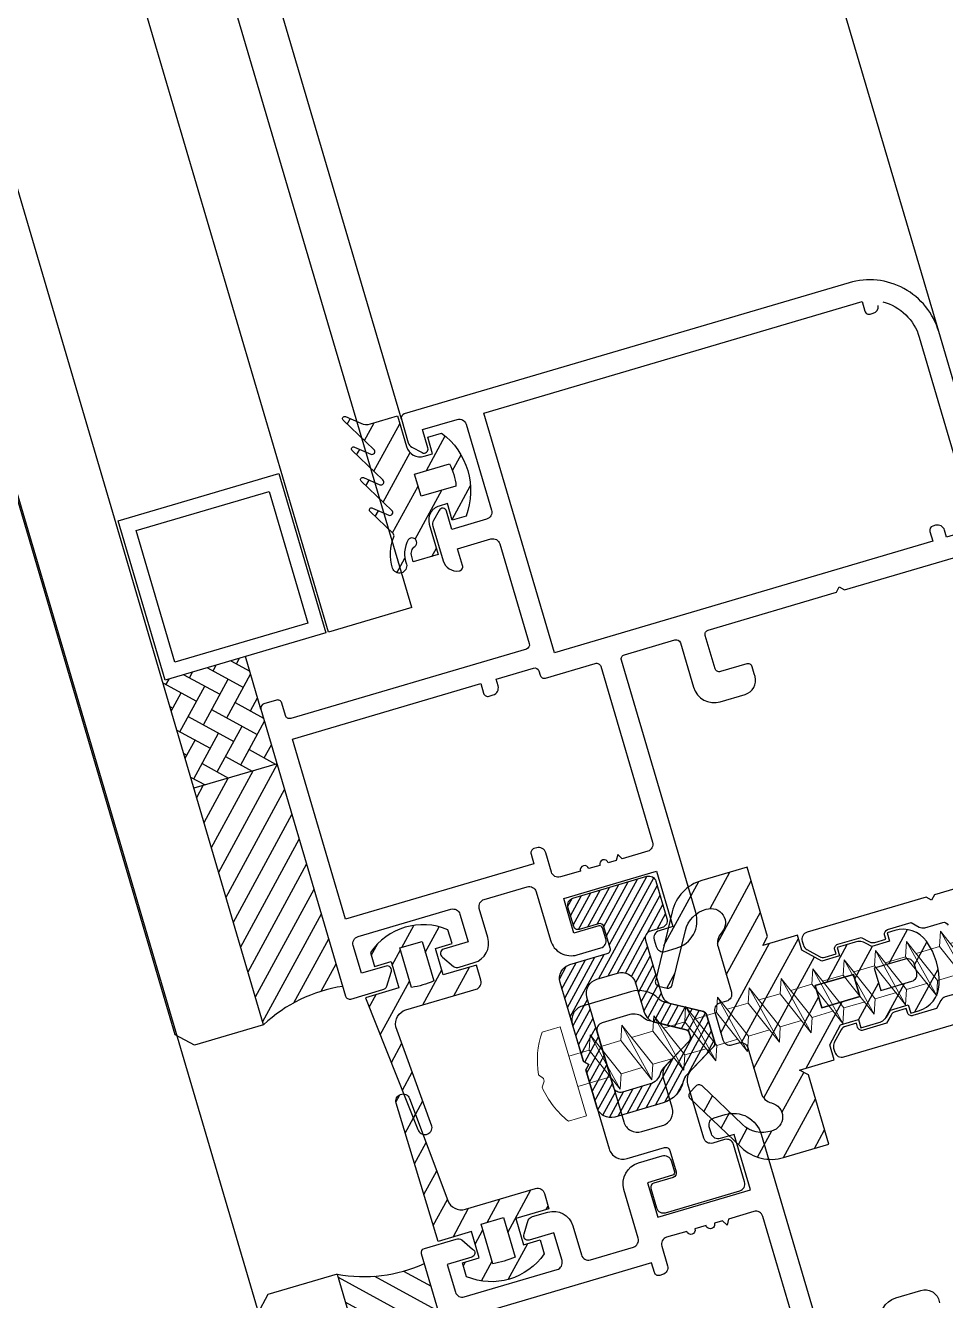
# Model space of a CAD drawing. Header units: millimetres. Extents: x 62878 to 70819, y -67946 to -61850.
# Drawn here: x 64216.99 to 64223.36, y -65768.41 to -65759.59 of the extents above; entities that cross this region are included whole.
import ezdxf

# ---------------------------------------------------------------- set-up
doc = ezdxf.new("R2010")
doc.units = ezdxf.units.MM
doc.layers.add('alan hesabı1', color=7, linetype='Continuous', plot=False)
doc.layers.add('DOGRAMA', color=171, linetype='Continuous', lineweight=0)
pattern_1 = [(61.42665841833924, (64263.52573583548, -65868.85440885361), (0.1394151397588898, -0.07592747398675415), [])]

# ---------------------------------------------------------------- blocks, each defined once
blk = doc.blocks.new('a2we')
at = {"lineweight": 5, "ltscale": 0.5}
for p, q in [((-196.0144480926461, -415.2868589025547), (-196.5925912144022, -417.2488821181558)), ((-196.0144480926461, -415.2868589025547), (-195.4639709594615, -417.7110762494052)), ((-197.5747968978259, -417.6063757508618), (-196.5747276986959, -417.2423803302317)), ((-196.5747276986959, -417.2423803302317), (-194.1582851917165, -418.2620245979042)), ((-194.1582851917165, -418.2620245979042), (-197.5747968978259, -417.6063757508618)), ((-195.1583543907882, -418.6260200186506), (-197.5747968978259, -417.6063757508618)), ((-196.8896500078097, -417.895480952812), (-197.0961171580722, -418.3448917148726)), ((-194.1582851917165, -418.2620245979042), (-195.1583543907882, -418.6260200186506)), ((-197.1143788935161, -419.7428166739272), (-197.1143788935161, -418.4283854465556)), ((-195.1583543907882, -418.6260200186506), (-194.9264251741961, -419.2953524503964)), ((-198.1144480926461, -420.1068120946153), (-197.1143788935161, -419.7428166739268)), ((-197.1143788935161, -419.7428166739268), (-193.9153324771005, -421.0399975355008)), ((-197.1143788935161, -419.7428166739268), (-193.9153324771005, -421.0399975355008)), ((-194.9154016761394, -420.634479622855), (-194.9154016761394, -419.3608343693425)), ((-194.9154016761721, -421.4039929561312), (-198.1144480926461, -420.1068120946153)), ((-193.9153324771005, -421.0399975355008), (-198.1144480926461, -420.1068120946153)), ((-197.1143788935161, -422.2969096404012), (-197.1143788935162, -420.512330007273)), ((-193.9153324771005, -421.0399975355008), (-194.9154016761721, -421.4039929561312)), ((-194.9154016761721, -423.1885725893157), (-194.9154016761721, -421.4039929561312)), ((-198.1144480926461, -422.6609050610894), (-197.1143788935161, -422.2969096404012)), ((-194.9154016761721, -423.9580859226053), (-198.1144480926461, -422.6609050610894)), ((-193.9153324771005, -423.594090501975), (-198.1144480926461, -422.6609050610894)), ((-197.1143788935161, -422.2969096404012), (-193.9153324771005, -423.594090501975)), ((-197.1143788935161, -422.2969096404012), (-193.9153324771005, -423.594090501975)), ((-197.1143788935161, -424.8510026068752), (-197.1143788935162, -423.0664229737469)), ((-193.9153324771005, -423.594090501975), (-194.9154016761721, -423.9580859226053)), ((-194.9154016761721, -425.7426655557898), (-194.9154016761721, -423.9580859226053)), ((-198.1144480926461, -425.2149980275636), (-197.1143788935161, -424.8510026068752)), ((-194.9154016761721, -426.5121788890793), (-198.1144480926461, -425.2149980275636)), ((-193.9153324771005, -426.1481834684492), (-198.1144480926461, -425.2149980275636)), ((-197.1143788935161, -424.8510026068752), (-193.9153324771005, -426.1481834684492)), ((-197.1143788935161, -424.8510026068752), (-193.9153324771005, -426.1481834684492)), ((-197.1143788935161, -427.3050955733496), (-197.1143788935162, -425.6205159402211)), ((-193.9153324771005, -426.1481834684492), (-194.9154016761721, -426.5121788890793)), ((-194.9154016761721, -428.1967585222638), (-194.9154016761721, -426.5121788890793)), ((-198.1144480926461, -427.669090994038), (-197.1143788935161, -427.3050955733496)), ((-194.9154016761721, -428.9662718555534), (-198.1144480926461, -427.669090994038)), ((-193.9153324771005, -428.6022764349236), (-198.1144480926461, -427.669090994038)), ((-197.1143788935161, -427.3050955733496), (-193.9153324771005, -428.6022764349236)), ((-197.1143788935161, -427.3050955733496), (-193.9153324771005, -428.6022764349236)), ((-197.1143788935161, -429.5591885398237), (-197.1143788935161, -428.0237477951896)), ((-193.9153324771005, -428.6022764349236), (-194.9154016761721, -428.9662718555534)), ((-198.1144480926461, -429.9231839605702), (-197.1143788935161, -429.5591885398237)), ((-197.1143788935161, -429.5591885398237), (-193.9153324771005, -430.8563694013976)), ((-197.1143788935161, -429.5591885398237), (-193.9153324771005, -430.8563694013976)), ((-194.9154016761721, -430.450851488738), (-194.9154016761721, -428.9662718555534)), ((-194.9154016761721, -431.2203648220857), (-198.1144480926461, -429.9231839605702)), ((-193.9153324771005, -430.8563694013976), (-198.1144480926461, -429.9231839605702)), ((-197.1143788935161, -431.8132815063559), (-197.1143788935161, -430.2778407616635)), ((-193.9153324771005, -430.8563694013976), (-194.9154016761721, -431.2203648220857)), ((-194.9154016761721, -432.7049444552304), (-194.9154016761721, -431.2203648220857)), ((-198.1144480926461, -432.177276926986), (-197.1143788935161, -431.8132815063559)), ((-194.9154016761721, -433.4744577885599), (-198.1144480926461, -432.177276926986)), ((-193.9153324771005, -433.1104623678716), (-198.1144480926461, -432.177276926986)), ((-197.1143788935161, -431.8132815063559), (-193.9153324771005, -433.1104623678716)), ((-197.1143788935161, -431.8132815063559), (-193.9153324771005, -433.1104623678716)), ((-197.1143788935161, -434.0673744728301), (-197.1143788935161, -432.5319337281958)), ((-193.9153324771005, -433.1104623678716), (-194.9154016761721, -433.4744577885599)), ((-198.1144480926461, -434.4313698935184), (-197.1143788935161, -434.0673744728301)), ((-197.1143788935161, -434.0673744728301), (-193.9153324771005, -435.364555334404)), ((-197.1143788935161, -434.0673744728301), (-193.9153324771005, -435.364555334404)), ((-194.9154016761721, -434.9590374217446), (-194.9154016761721, -433.4744577885599)), ((-194.9154016761721, -435.7285507550341), (-198.1144480926461, -434.4313698935184)), ((-193.9153324771005, -435.364555334404), (-198.1144480926461, -434.4313698935184)), ((-197.1143788935161, -436.3642339800811), (-197.1143788935161, -434.7860266946118)), ((-193.9153324771005, -435.364555334404), (-194.9154016761721, -435.7285507550341)), ((-194.9154016761721, -437.2558969289955), (-194.9154016761721, -435.7285507550341)), ((-198.1144480926461, -436.7282294008277), (-197.1143788935161, -436.3642339800811)), ((-194.9154016761721, -438.0254102623434), (-198.1144480926461, -436.7282294008277)), ((-193.9153324771005, -437.6614148416551), (-198.1144480926461, -436.7282294008277)), ((-197.1143788935161, -436.3642339800811), (-193.9153324771005, -437.6614148416551)), ((-197.1143788935161, -436.3642339800811), (-193.9153324771005, -437.6614148416551)), ((-197.1143788935161, -438.6610934873901), (-197.1143788935161, -437.1337473134849)), ((-193.9153324771005, -437.6614148416551), (-194.9154016761721, -438.0254102623434)), ((-194.9154016761721, -439.5527564362646), (-194.9154016761721, -438.0254102623434)), ((-198.1144480926461, -439.0250889080787), (-197.1143788935161, -438.6610934873901)), ((-194.9154016761721, -440.3222697695944), (-198.1144480926461, -439.0250889080787)), ((-193.9153324771005, -439.9582743489061), (-198.1144480926461, -439.0250889080787)), ((-197.1143788935161, -438.6610934873901), (-193.9153324771005, -439.9582743489061)), ((-197.1143788935161, -438.6610934873901), (-193.9153324771005, -439.9582743489061)), ((-197.1143788935161, -440.9579529946993), (-197.1143788935161, -439.430606820736)), ((-193.9153324771005, -439.9582743489061), (-194.9154016761721, -440.3222697695944)), ((-194.9154016761721, -441.849615943574), (-194.9154016761721, -440.3222697695944)), ((-198.1144480926461, -441.3219484153295), (-197.1143788935161, -440.9579529946993)), ((-197.1143788935161, -440.9579529946993), (-193.9153324771005, -442.2551338562151)), ((-194.9154016761721, -442.6191292769035), (-198.1144480926461, -441.3219484153295)), ((-193.9153324771005, -442.2551338562151), (-198.1144480926461, -441.3219484153295)), ((-197.1143788935161, -443.2537258831643), (-197.1143788935161, -441.7274663280053)), ((-193.9153324771005, -442.2551338562151), (-194.9154016761721, -442.6191292769035)), ((-194.9154016761721, -444.1453888320787), (-194.9154016761721, -442.6191292769035)), ((-198.1144480926461, -443.6177213039109), (-197.1143788935161, -443.2537258831643)), ((-194.9154016761721, -444.9149021654266), (-198.1144480926461, -443.6177213039109)), ((-193.9153324771005, -444.5509067447383), (-198.1144480926461, -443.6177213039109)), ((-197.1143788935161, -443.2537258831643), (-193.9153324771005, -444.5509067447383)), ((-197.1143788935161, -445.5538642814245), (-197.1143788935161, -444.0232392165685)), ((-193.9153324771005, -444.5509067447383), (-194.9154016761721, -444.9149021654266)), ((-198.1144480926461, -445.9178597020545), (-197.1143788935161, -445.5538642814245)), ((-197.1143788935161, -445.5538642814245), (-193.9153324771005, -446.8510451429402)), ((-197.1143788935161, -445.5538642814245), (-193.9153324771005, -446.8510451429402)), ((-194.9154016761721, -446.4455272302989), (-194.9154016761721, -444.9149021654266)), ((-193.9153324771005, -446.8510451429402), (-198.1144480926461, -445.9178597020545)), ((-194.9154016761721, -447.2150405636282), (-198.1144480926461, -445.9178597020545)), ((-197.1143788935161, -447.8540026795677), (-197.1143788935161, -446.3233776147298)), ((-193.9153324771005, -446.8510451429402), (-194.9154016761721, -447.2150405636282)), ((-194.9154016761721, -448.7456656284821), (-194.9154016761721, -447.2150405636282)), ((-197.1143788935161, -447.8540026795677), (-198.1144480926461, -448.2179981003141)), ((-194.9154016761721, -449.5151789618299), (-198.1144480926461, -448.2179981003141)), ((-198.1144480926461, -448.2179981003141), (-193.9153324771005, -449.1511835411412)), ((-193.9153324771005, -449.1511835411412), (-197.1143788935161, -447.8540026795677)), ((-197.1143788935161, -450.1541410778275), (-197.1143788935161, -448.6235160129718)), ((-193.9153324770423, -449.1511835411412), (-194.9154016761721, -449.5151789618299)), ((-194.9154016761723, -451.0458040266858), (-194.9154016761721, -449.5151789618299)), ((-198.1144480926461, -450.5181364984577), (-197.1143788935161, -450.1541410778275)), ((-194.9154016761721, -451.8153173600317), (-198.1144480926461, -450.5181364984577)), ((-193.9153324770423, -451.4513219393434), (-198.1144480926461, -450.5181364984577)), ((-197.1143788935161, -450.1541410778275), (-193.9153324770423, -451.4513219393434)), ((-197.1143788935161, -453.2868589025547), (-197.1143788935162, -450.9236544111328)), ((-193.9153324770423, -451.4513219393434), (-194.9154016761721, -451.8153173600317)), ((-194.9154016761721, -453.2868589025547), (-194.9154016761721, -451.8153173600317)), ((-192.7980524524961, -453.2868589025547), (-199.230843732796, -453.2868589025547)), ((-199.230843732796, -454.5827171301502), (-199.230843732796, -453.2868589025547)), ((-192.7980524524961, -454.5827171301502), (-192.7980524524961, -453.2868589025547))]:
    blk.add_line(p, q, dxfattribs=at)
blk.add_lwpolyline([(-196.4690204826777, -455.6637351848848), (-196.1125089353335, -455.3998333582319), (-195.9163872499585, -455.3998333582319), (-195.5598757026143, -455.6637351848848)], dxfattribs=at)
for centre, radius, start, end in [((-196.9143788935627, -418.4283854465556), 0.2, 155.3251238657465, 180), ((-195.115401676151, -419.3608343693425), 0.2, 0, 19.11162363728389), ((-195.6603624057317, -449.5292358589606), 6.187568978619671, 234.757305859688, 262.4904896380407), ((-196.3685337795604, -449.5292358589606), 6.187568978619673, 277.5095103619591, 305.2426941403116)]:
    blk.add_arc(centre, radius, start, end, dxfattribs=at)

msp = doc.modelspace()

# ---------------------------------------------------------------- hatches: boundary and pattern name
at = {"layer": 'DOGRAMA', "lineweight": -2}
h = msp.add_hatch(dxfattribs=at)
h.set_pattern_fill('ANSI31', color=256, scale=0.05, angle=433.5057849383392, style=0)
h.set_pattern_definition(pattern_1)
edge = h.paths.add_edge_path(flags=16)
edge.add_arc((64219.57180585396, -65762.80881176815), 0.3999999999724667, 4.8896994013392145, 27.963617467223628, ccw=False)
edge.add_line((64219.97035010844, -65762.77471664838), (64219.72871442623, -65762.84595608011))
edge.add_line((64219.72871442623, -65762.84595608011), (64219.68346838258, -65762.69248687952))
edge.add_line((64219.68346838258, -65762.69248687952), (64219.9251040647, -65762.62124744781))
edge = h.paths.add_edge_path()
edge.add_arc((64219.57180585389, -65762.80881176806), 0.4999999999976793, -20.443239228868322, 53.296556062951026, ccw=False)
edge.add_line((64220.0403151873, -65762.9834514099), (64219.94439693695, -65763.01173018722))
edge.add_line((64219.94439693695, -65763.01173018722), (64219.91046240416, -65762.89662828675))
edge.add_line((64219.91046240416, -65762.89662828675), (64219.85291145396, -65762.91359555315))
edge.add_arc((64219.88119023127, -65763.00951380354), 0.1000000000190303, 106.426658416074, 196.4266584148951)
edge.add_line((64219.78527198088, -65763.03779258086), (64219.847485291, -65763.24881273166))
edge.add_line((64219.847485291, -65763.24881273166), (64219.67483244032, -65763.29971453085))
edge.add_line((64219.67483244032, -65763.29971453085), (64219.66366815029, -65763.26184658639))
edge.add_arc((64219.726015013, -65763.24346538117), 0.0649999999706404, 128.0173228792139, 196.4266584001726, ccw=False)
edge.add_arc((64219.66584812238, -65763.16650324668), 0.032689430742724, 308.0173229092487, 501.8569375548964)
edge.add_arc((64219.81358305058, -65763.24440168128), 0.1992591642444687, 150.5104368826005, 200.7763440424505)
edge.add_arc((64219.57893813588, -65763.32795708842), 0.05002797726514716, -162.60118294275355, 14.912053349840505, ccw=False)
edge.add_arc((64219.83980311725, -65763.24639923235), 0.3233450412952747, 158.0409955369702, 197.3673056910024, ccw=False)
edge.add_arc((64219.52136719191, -65763.11800772637), 0.01999999996416882, 338.0409955758747, 406.4266584564953)
edge.add_line((64219.53515284244, -65763.10351787345), (64219.37573668994, -65762.95184929667))
edge.add_arc((64219.38607592789, -65762.94098190697), 0.01500000001001836, 66.42665836936283, 226.4266583543515, ccw=False)
edge.add_line((64219.3920747673, -65762.92723367341), (64219.5049235865, -65762.97647359506))
edge.add_arc((64219.51292203903, -65762.95814261699), 0.01999999999619846, 246.4266584211192, 406.4266584233569)
edge.add_line((64219.52670768961, -65762.94365276404), (64219.31352337987, -65762.7408291459))
edge.add_arc((64219.32386261781, -65762.72996175618), 0.01500000001053073, 66.42665844253781, 226.4266584329351, ccw=False)
edge.add_line((64219.3298614572, -65762.71621352261), (64219.4427102764, -65762.76545344426))
edge.add_arc((64219.45070872895, -65762.74712246617), 0.02000000001535564, 246.4266583995821, 406.4266583795205)
edge.add_line((64219.46449437953, -65762.73263261323), (64219.25131006978, -65762.5298089951))
edge.add_arc((64219.26164930771, -65762.51894160536), 0.01500000002107349, 66.42665844253781, 226.4266584712484, ccw=False)
edge.add_line((64219.26764814711, -65762.50519337179), (64219.38049696632, -65762.55443329342))
edge.add_arc((64219.38849541887, -65762.53610231537), 0.01999999999159038, 246.4266583471334, 406.4266583809883)
edge.add_line((64219.40228106944, -65762.52161246244), (64219.18909675968, -65762.31878884426))
edge.add_arc((64219.19943599761, -65762.30792145456), 0.01499999999998798, 66.42665844578119, 226.4266583946219, ccw=False)
edge.add_line((64219.205434837, -65762.294173221), (64219.31072589007, -65762.3401154226))
edge.add_arc((64219.35071815272, -65762.24846053224), 0.09999999999432983, 246.4266584244537, 286.4266584247883)
edge.add_line((64219.37899693004, -65762.3443787826), (64219.56469751782, -65762.28963022798))
edge.add_line((64219.56469751782, -65762.28963022798), (64219.62691082791, -65762.50065037877))
edge.add_arc((64219.72282907829, -65762.47237160144), 0.1000000000161664, 196.4266584252503, 286.4266584160741)
edge.add_line((64219.75110785561, -65762.56828985183), (64219.80865880583, -65762.55132258545))
edge.add_line((64219.80865880583, -65762.55132258545), (64219.77472427303, -65762.43622068502))
edge.add_line((64219.77472427303, -65762.43622068502), (64219.87064252342, -65762.4079419077))
h = msp.add_hatch(dxfattribs=at)
h.set_pattern_fill('AR-HBONE', color=256, scale=0.03, angle=433.5057849383392, style=0)
h.set_pattern_definition([(331.4266584183393, (64251.70261103875, -65749.86773025146), (0.1627786686581245, 0.04799067648917342), [0.359999999999998, -0.1199999999999995]), (61.42665841833924, (64251.80799571132, -65749.92512424754), (0.1627786686581245, 0.04799067648917342), [0.3599999999999978, -0.1199999999999996])])
h.paths.add_polyline_path([(64218.58342846077, -65764.19488901296), (64218.51273151751, -65763.95509338703), (64217.9372220153, -65764.12476605093), (64218.15595208911, -65764.86667245481), (64218.7314615913, -65764.69699979092)])
h = msp.add_hatch(dxfattribs=at)
h.set_pattern_fill('ANSI31', color=256, scale=0.03999999999999999, angle=433.5057849383392, style=0)
h.set_pattern_definition([(61.42665841833924, (64269.26632763058, -65888.32581367817), (0.1115321118071118, -0.06074197918940329), [])])
h.paths.add_polyline_path([(64218.78328116042, -65764.97001167964, 0.4142135623420975), (64218.81743534305, -65764.98861253474), (64219.18576641758, -65766.23794774579, 0.1532309010706403), (64218.63853569271, -65766.50353866), (64218.23414917714, -65765.1319076798)])
h.paths.add_polyline_path([(64218.7314615913, -65764.69699979092), (64218.80188201553, -65764.93585749704, 0.4142135623575963), (64218.78328116042, -65764.97001167964), (64218.23414917714, -65765.1319076798), (64218.15595208911, -65764.86667245481)])
h = msp.add_hatch(dxfattribs=at)
h.set_pattern_fill('ANSI31', color=256, scale=0.05, angle=433.5057849383392, style=0)
h.set_pattern_definition(pattern_1)
edge = h.paths.add_edge_path(flags=16)
edge.add_arc((64223.11233951291, -65766.15414006426), 0.04999999999349964, 286.4266584127923, 376.426658404795)
edge.add_line((64223.16029863809, -65766.14000067562), (64223.14333137168, -65766.08244972536))
edge.add_arc((64223.09537224651, -65766.09658911404), 0.04999999999269333, 16.42665843914202, 106.4266584574944)
edge.add_line((64223.08123285782, -65766.04862998887), (64222.86541679451, -65766.11225723784))
edge.add_line((64222.86541679451, -65766.11225723784), (64222.91066283823, -65766.2657264384))
edge.add_line((64222.91066283823, -65766.2657264384), (64223.12647890156, -65766.20209918944))
h.paths.add_polyline_path([(64222.76678546266, -65766.30814460438), (64222.72153941897, -65766.1546754038), (64222.45776423047, -65766.23244204142), (64222.50301027417, -65766.385911242)], flags=16)
edge = h.paths.add_edge_path()
edge.add_arc((64223.06526843741, -65766.04291110109), 0.200000000004413, 35.8604395251817, 106.4266584084352)
edge.add_line((64223.00871088281, -65765.85107460034), (64222.9547046502, -65765.86699680722))
edge.add_line((64222.9547046502, -65765.86699680722), (64222.97167191661, -65765.92454775743))
edge.add_line((64222.97167191661, -65765.92454775743), (64222.84862388814, -65765.96082498085))
edge.add_line((64222.84862388814, -65765.96082498085), (64222.8104821387, -65765.94005244))
edge.add_arc((64222.76265380862, -65766.02787300044), 0.09999999996814983, 61.42665840454929, 106.4266584071528)
edge.add_line((64222.73437503133, -65765.93195475009), (64222.60939894892, -65765.96880040555))
edge.add_line((64222.60939894892, -65765.96880040555), (64222.62636621533, -65766.02635135579))
edge.add_line((64222.62636621533, -65766.02635135579), (64222.50331818682, -65766.06262857917))
edge.add_line((64222.50331818682, -65766.06262857917), (64222.36457057228, -65765.98706464893))
edge.add_line((64222.36457057228, -65765.98706464893), (64222.33394910434, -65765.88320027052))
edge.add_line((64222.33394910434, -65765.88320027052), (64222.09415347841, -65765.95389721381))
edge.add_line((64222.09415347841, -65765.95389721381), (64222.12797321493, -65765.89179869999))
edge.add_line((64222.12797321493, -65765.89179869999), (64221.98657932833, -65765.41220744814))
edge.add_line((64221.98657932833, -65765.41220744814), (64221.67312581024, -65765.5046203331))
edge.add_arc((64221.7579621422, -65765.79237508419), 0.2999999999873011, 106.4266584200037, 166.4266584210172)
edge.add_line((64221.46634105172, -65765.72196812728), (64221.3510421229, -65766.1995288802))
edge.add_arc((64221.38020423194, -65766.2065695759), 0.02999999998861962, 166.4266584076944, 256.426658431449)
edge.add_line((64221.37316353626, -65766.23573168492), (64221.43148775437, -65766.24981307631))
edge.add_arc((64221.43852845005, -65766.22065096727), 0.02999999999056958, 256.4266584514795, 346.4266584347102)
edge.add_line((64221.46769055908, -65766.22769166295), (64221.55859980259, -65765.8511514191))
edge.add_arc((64221.75301386291, -65765.89808939036), 0.1999999999928238, 104.50706108191511, 166.4266584238818, ccw=False)
edge.add_arc((64221.73570423472, -65765.79893719732), 0.1000000000126574, -43.57334157605612, 109.14150601166779, ccw=False)
edge.add_arc((64221.88060276421, -65765.936793703), 0.100000000001457, 136.4266584299845, 196.426658427608)
edge.add_line((64221.78468451384, -65765.96507248034), (64221.87709812131, -65766.27852844915))
edge.add_arc((64221.82913899612, -65766.2926678378), 0.04999999999842106, -73.57334159192328, 16.426658402437226, ccw=False)
edge.add_line((64221.84327838477, -65766.34062696299), (64221.79533351804, -65766.35476214794))
edge.add_arc((64221.80947290673, -65766.40272127312), 0.05000000000584495, 106.4266584607762, 196.4266584527789)
edge.add_line((64221.76151378155, -65766.4168606618), (64221.81807133617, -65766.60869716253))
edge.add_arc((64221.86603046134, -65766.59455777387), 0.04999999998857822, 196.4266584231474, 286.4266584127923)
edge.add_line((64221.88016985, -65766.64251689905), (64221.92811471674, -65766.6283817141))
edge.add_arc((64221.94225410539, -65766.67634083927), 0.04999999999349964, 16.426658423147387, 106.4266584127923, ccw=False)
edge.add_line((64221.99021323057, -65766.66220145061), (64222.08262683808, -65766.97565741946))
edge.add_arc((64222.17854508846, -65766.9473786421), 0.1000000000174176, 196.4266584424238, 256.4266584363893)
edge.add_arc((64222.13160711716, -65767.14179270244), 0.09999999999775594, -76.28818920371339, 76.42665839404759, ccw=False)
edge.add_arc((64222.0923591907, -65767.04910839487), 0.1999999999149064, 226.4266584100168, 288.3462557538924, ccw=False)
edge.add_line((64221.95450268505, -65767.19400692424), (64221.67386389003, -65766.927007088))
edge.add_arc((64221.65318541419, -65766.94874186741), 0.02999999998493038, 46.42665842482467, 136.4266584348923)
edge.add_line((64221.63145063478, -65766.92806339158), (64221.59009368307, -65766.97153295043))
edge.add_arc((64221.61182846246, -65766.99221142629), 0.0299999999894332, 136.4266583754653, 226.4266583754653)
edge.add_line((64221.5911499866, -65767.01394620568), (64221.94708026609, -65767.3525783835))
edge.add_arc((64222.15386502464, -65767.13523058935), 0.2999999999867635, 226.4266584133589, 286.4266584138862)
edge.add_line((64222.23870135657, -65767.42298534045), (64222.55215487465, -65767.33057245547))
edge.add_line((64222.55215487465, -65767.33057245547), (64222.41076098806, -65766.85098120365))
edge.add_line((64222.41076098806, -65766.85098120365), (64222.34866247424, -65766.81716146712))
edge.add_line((64222.34866247424, -65766.81716146712), (64222.58845810017, -65766.7464645238))
edge.add_line((64222.58845810017, -65766.7464645238), (64222.55783663225, -65766.64260014542))
edge.add_line((64222.55783663225, -65766.64260014542), (64222.63340056249, -65766.50385253086))
edge.add_line((64222.63340056249, -65766.50385253086), (64222.75644859092, -65766.46757530748))
edge.add_line((64222.75644859092, -65766.46757530748), (64222.77341585732, -65766.5251262577))
edge.add_line((64222.77341585732, -65766.5251262577), (64222.89839193979, -65766.4882806022))
edge.add_arc((64222.8701131625, -65766.39236235191), 0.09999999992910996, 286.4266584182247, 331.426658422528)
edge.add_line((64222.95793372292, -65766.44019068194), (64222.97870626381, -65766.40204893253))
edge.add_line((64222.97870626381, -65766.40204893253), (64223.10175429223, -65766.36577170914))
edge.add_line((64223.10175429223, -65766.36577170914), (64223.11872155863, -65766.42332265934))
edge.add_line((64223.11872155863, -65766.42332265934), (64223.17272779123, -65766.40740045246))
edge.add_arc((64223.11617023663, -65766.2155639517), 0.2000000000138148, 286.4266584072563, 356.9928772911049)
edge.add_arc((64222.84604270952, -65766.20137349477), 0.4704999999650414, 356.9928773114709, 395.8604395456035)
at = {"layer": 'DOGRAMA', "lineweight": -2, "ltscale": 5}
h = msp.add_hatch(dxfattribs=at)
h.set_pattern_fill('ANSI31', color=256, scale=0.015, angle=433.5057849383392, style=0)
h.set_pattern_definition([(61.42665841833924, (64263.52573583548, -65868.85440885361), (0.04182454192766689, -0.02277824219602622), [])])
edge = h.paths.add_edge_path(flags=16)
edge.add_line((64221.58579187346, -65766.55877562435), (64221.59350551328, -65766.58493937338))
edge.add_arc((64221.56473003815, -65766.59342300653), 0.03000000000313433, -43.57334166480513, 16.426658330599423, ccw=False)
edge.add_line((64221.58646481755, -65766.61410148242), (64221.40700434762, -65766.8027292012))
edge.add_arc((64221.47945361234, -65766.871657454), 0.09999999997085346, 136.4266584363186, 164.2856165460881)
edge.add_arc((64221.28692885538, -65766.81748903192), 0.1000000000183304, 286.42665841207537, 344.2856165276555, ccw=False)
edge.add_line((64221.31520763269, -65766.9134072823), (64221.12318672539, -65766.970019204))
edge.add_arc((64221.10904733677, -65766.92206007884), 0.04999999997131149, 196.4266583935159, 286.42665838551864, ccw=False)
edge.add_line((64221.0610882116, -65766.93619946747), (64220.877276159, -65766.31273084009))
edge.add_arc((64220.97319440937, -65766.28445206276), 0.1000000000022085, 106.42665842478829, 196.426658427608, ccw=False)
edge.add_line((64220.94491563204, -65766.1885338124), (64221.08897741419, -65766.14606127936))
edge.add_arc((64221.1172561915, -65766.24197952972), 0.09999999998905684, 16.42665841161329, 106.42665841679101, ccw=False)
edge.add_line((64221.21317444187, -65766.21370075241), (64221.27292630175, -65766.4163719568))
edge.add_arc((64221.3688445521, -65766.3880931795), 0.09999999998699928, 196.4266584127923, 256.4266584143095)
edge.add_line((64221.34537556646, -65766.48530020965), (64221.56405709403, -65766.53809714853))
edge.add_arc((64221.55701639838, -65766.56725925757), 0.0299999999854468, 16.426658487465772, 76.4266584920033, ccw=False)
edge = h.paths.add_edge_path()
edge.add_line((64221.038075615, -65765.97340842872), (64220.99424351019, -65765.82473514063))
edge.add_arc((64220.96546803507, -65765.83321877381), 0.03000000000438556, 16.42665838784449, 106.4266584223615)
edge.add_line((64220.95698440188, -65765.80444329871), (64220.82269885136, -65765.84403358698))
edge.add_arc((64220.8142152182, -65765.81525811186), 0.02999999999821291, 196.4266583651164, 286.42665834785794, ccw=False)
edge.add_line((64220.78543974309, -65765.82374174503), (64220.7458494548, -65765.68945619454))
edge.add_arc((64220.79380858, -65765.67531680588), 0.0500000000164941, 106.42665840807669, 196.4266584137163, ccw=False)
edge.add_line((64220.77966919135, -65765.62735768069), (64221.2928318308, -65765.47606622204))
edge.add_arc((64221.30697121946, -65765.52402534724), 0.05000000002347308, 16.426658411358517, 106.42665841135849, ccw=False)
edge.add_line((64221.35493034467, -65765.50988595859), (64221.43128304339, -65765.7688652346))
edge.add_arc((64221.38332391823, -65765.78300462326), 0.04999999998159925, -73.5733415744948, 16.42665842550508, ccw=False)
edge.add_line((64221.39746330689, -65765.83096374842), (64221.31593279407, -65765.85500070914))
edge.add_arc((64221.33007218271, -65765.90295983432), 0.04999999999144209, 106.426658404795, 196.4266584071528)
edge.add_line((64221.28211305754, -65765.91709922296), (64221.39231353777, -65766.29088614932))
edge.add_arc((64221.48823178813, -65766.26260737199), 0.09999999999522949, 196.4266584287869, 256.4266584243711)
edge.add_line((64221.4647628025, -65766.35981440215), (64221.68344433005, -65766.41261134105))
edge.add_arc((64221.67640363439, -65766.44177345009), 0.02999999998715439, 16.426658487465772, 76.42665847849543, ccw=False)
edge.add_line((64221.70517910947, -65766.43328981686), (64221.76187302834, -65766.62558884891))
edge.add_arc((64221.73309755321, -65766.63407248212), 0.03000000001959474, -43.573341557486515, 16.426658437230174, ccw=False)
edge.add_line((64221.75483233266, -65766.65475095798), (64221.56878907718, -65766.85029772595))
edge.add_arc((64221.6412383419, -65766.91922597883), 0.100000000015734, 136.4266584032424, 166.9153301136738)
edge.add_arc((64221.34902736924, -65766.85130876847), 0.1999999999866632, 286.4266584187903, 346.9153301316173, ccw=False)
edge.add_line((64221.40558492387, -65767.04314526918), (64221.06968664099, -65767.14217535689))
edge.add_arc((64221.0414078637, -65767.0462571065), 0.1000000000108001, 196.4266584000794, 286.4266584000794, ccw=False)
edge.add_line((64220.94548961332, -65767.07453588379), (64220.86913691457, -65766.81555660783))
edge.add_line((64220.86913691457, -65766.81555660783), (64220.88942875651, -65766.7782974995))
edge.add_line((64220.88942875651, -65766.7782974995), (64220.85216964818, -65766.75800565758))
edge.add_line((64220.85216964818, -65766.75800565758), (64220.69098061746, -65766.2112716305))
edge.add_arc((64220.78689886784, -65766.1829928532), 0.1000000000079362, 106.4266584120754, 196.4266584092556, ccw=False)
edge.add_line((64220.75862009053, -65766.08707460281), (64221.01778377308, -65766.01066753702))
edge.add_arc((64221.00930013989, -65765.98189206191), 0.02999999999248517, 286.4266584090326, 376.4266584184319)
at = {"layer": 'DOGRAMA', "lineweight": -2}
h = msp.add_hatch(dxfattribs=at)
h.set_pattern_fill('ANSI31', color=256, scale=0.05, angle=433.5057849383392, style=0)
h.set_pattern_definition(pattern_1)
edge = h.paths.add_edge_path(flags=16)
edge.add_arc((64219.55155712338, -65765.58678821028), 0.6682513993425899, 279.5509792020501, 293.30233763231524, ccw=False)
edge.add_line((64219.66243679889, -65766.24577654878), (64219.58178739393, -65765.97222335635))
edge.add_line((64219.58178739393, -65765.97222335635), (64219.73525659457, -65765.92697731266))
edge.add_line((64219.73525659457, -65765.92697731266), (64219.8159059995, -65766.20053050507))
edge = h.paths.add_edge_path()
edge.add_line((64220.14284733382, -65766.19556709258), (64220.11174067877, -65766.09005701718))
edge.add_line((64220.11174067877, -65766.09005701718), (64219.88153687786, -65766.15792608273))
edge.add_line((64219.88153687786, -65766.15792608273), (64219.82780720098, -65765.97568140704))
edge.add_line((64219.82780720098, -65765.97568140704), (64219.94290910147, -65765.94174687428))
edge.add_line((64219.94290910147, -65765.94174687428), (64219.91463032415, -65765.84582862389))
edge.add_arc((64219.74277264153, -65766.25304961666), 0.4420000000296889, 67.11901030251815, 145.7343065336528)
edge.add_line((64219.37748812207, -65766.00418977687), (64219.4057668994, -65766.10010802724))
edge.add_line((64219.4057668994, -65766.10010802724), (64219.52086879983, -65766.06617349447))
edge.add_line((64219.52086879983, -65766.06617349447), (64219.57459847675, -65766.24841817014))
edge.add_line((64219.57459847675, -65766.24841817014), (64219.34439467586, -65766.31628723574))
edge.add_line((64219.34439467586, -65766.31628723574), (64219.70644189821, -65767.22814725332))
edge.add_arc((64219.7544010234, -65767.21400786468), 0.04999999999842106, 196.4266584024372, 369.7168216254256)
edge.add_line((64219.80368372137, -65767.20556892629), (64219.55441510295, -65766.51893246453))
edge.add_arc((64219.65190991874, -65766.49668924323), 0.09999999999886496, 106.42665841679101, 192.8519288505316, ccw=False)
edge.add_line((64219.62363114143, -65766.40077099287), (64220.10902759731, -65766.25766560643))
edge.add_arc((64220.09488820864, -65766.20970648126), 0.0499999999996723, 286.4266584367842, 376.4266584367842)
h = msp.add_hatch(dxfattribs=at)
h.set_pattern_fill('ANSI31', color=256, scale=0.05, angle=433.5057849383392, style=0)
h.set_pattern_definition(pattern_1)
edge = h.paths.add_edge_path(flags=16)
edge.add_arc((64220.11512156649, -65767.49833179469), 0.6682513993425899, 279.5509792020501, 293.30233763231524, ccw=False)
edge.add_line((64220.22600124199, -65768.15732013319), (64220.14535183713, -65767.8837669408))
edge.add_line((64220.14535183713, -65767.8837669408), (64220.29882103769, -65767.83852089707))
edge.add_line((64220.29882103769, -65767.83852089707), (64220.3794704426, -65768.11207408948))
edge = h.paths.add_edge_path()
edge.add_line((64220.58313641702, -65767.67129420939), (64220.61424307207, -65767.77680428476))
edge.add_line((64220.61424307207, -65767.77680428476), (64220.38403927121, -65767.84467335034))
edge.add_line((64220.38403927121, -65767.84467335034), (64220.43776894805, -65768.02691802604))
edge.add_line((64220.43776894805, -65768.02691802604), (64220.55287084853, -65767.99298349327))
edge.add_line((64220.55287084853, -65767.99298349327), (64220.58114962583, -65768.0889017436))
edge.add_arc((64220.2158651064, -65767.84004190385), 0.4419999999706686, 247.1190103037937, 325.7343065356744, ccw=False)
edge.add_line((64220.04400742381, -65768.24726289658), (64220.01572864645, -65768.15134464622))
edge.add_line((64220.01572864645, -65768.15134464622), (64220.1308305469, -65768.11741011345))
edge.add_line((64220.1308305469, -65768.11741011345), (64220.07710087001, -65767.93516543774))
edge.add_line((64220.07710087001, -65767.93516543774), (64219.84689706912, -65768.0030345033))
edge.add_line((64219.84689706912, -65768.0030345033), (64219.55562581763, -65767.04692949932))
edge.add_arc((64219.60358494282, -65767.03279011068), 0.04999999999842106, 23.136495239011083, 196.4266584024372, ccw=False)
edge.add_line((64219.64956351317, -65767.01314396426), (64219.91339423646, -65767.71886589963))
edge.add_arc((64220.00736266997, -65767.68466160889), 0.1000000000008921, 200.0013879994101, 286.4266584264291)
edge.add_line((64220.0356414473, -65767.78057985926), (64220.52103790319, -65767.63747447282))
edge.add_arc((64220.53517729182, -65767.68543359802), 0.05000000000334248, 16.42665838172701, 106.42665839208209, ccw=False)
h = msp.add_hatch(dxfattribs=at)
h.set_pattern_fill('ANSI31', color=256, scale=0.03999999999999999, angle=433.5057849383392, style=0)
h.set_pattern_definition([(331.4266584183393, (64195.59065895912, -65638.42670543052), (0.06074197918940329, 0.1115321118071118), [])])
h.paths.add_polyline_path([(64220.10107218337, -65769.43980214676, -0.4142135623420975), (64220.11967303846, -65769.40564796414), (64219.75134196391, -65768.15631275314, -0.1532309010706403), (64219.14755368442, -65768.23006716667), (64219.55194020006, -65769.60169814689)])
h.paths.add_polyline_path([(64220.20564679019, -65769.69726070798), (64220.13522636598, -65769.45840300187, -0.4142135623575963), (64220.10107218337, -65769.43980214676), (64219.55194020006, -65769.60169814689), (64219.630137288, -65769.86693337186)])

# ---------------------------------------------------------------- linework, layer by layer
at = {"layer": 'alan hesabı1'}
msp.add_lwpolyline([(63724.95426861863, -65595.46300699344), (64131.54280300612, -65475.35181634451), (64132.28794008258, -65475.75773597493), (64579.09331549415, -66991.10609428944), (64176.60329802258, -67109.7100704219), (64175.12696321385, -67104.70251828383), (64170.38691273129, -67106.09998781179)], close=True, dxfattribs=at)
at = {"layer": 'DOGRAMA', "lineweight": -2}
for p, q in [((64218.63853569273, -65766.50353866002), (64190.42225820146, -65670.81106348473)), ((64218.02652259681, -65766.57281372124), (64189.87292525966, -65671.07915895875)), ((64223.3126176182, -65761.7059394527), (64196.95154468626, -65672.30519132371)), ((64219.66375052189, -65763.61574805924), (64192.85024647608, -65672.68062839081)), ((64219.08824101973, -65763.78542072314), (64192.27475023347, -65672.85034602306)), ((64219.5923648011, -65762.31274994761), (64193.4972302524, -65673.81390328829)), ((64219.66375052189, -65763.61574805924), (64219.08824101973, -65763.78542072314)), ((64218.6201908713, -65764.31958273842), (64218.51273151747, -65763.95509338705)), ((64218.73146159136, -65764.69699979092), (64218.15595208911, -65764.86667245481)), ((64218.73146159136, -65764.69699979092), (64218.15595208911, -65764.86667245481)), ((64218.63853569271, -65766.50353866), (64218.15894444084, -65766.64493254658)), ((64218.15894444084, -65766.6449325466), (64218.02652259681, -65766.57281372124)), ((64219.14755368442, -65768.23006716663), (64218.66796243254, -65768.37146105322)), ((64219.14755368443, -65768.23006716667), (64247.35416220147, -65863.88950240689)), ((64218.66796243254, -65768.37146105319), (64218.59584360715, -65768.50388289726))]:
    msp.add_line(p, q, dxfattribs=at)
at = {"layer": 'DOGRAMA', "lineweight": -2, "ltscale": 0.5}
for points in [[(64223.95737374102, -65763.89287556111), (64223.31261761822, -65761.70593945273, 0.4142135623730951), (64222.6916324798, -65761.36774208744), (64219.61265664301, -65762.27549083931, 0.4142135623730951), (64219.5923648011, -65762.31274994761), (64219.6402379432, -65762.47512995366, 0.1991096956269791), (64219.66428651467, -65762.50489421429), (64219.73516575837, -65762.54349606157, 0.6680969080520953), (64219.77581933418, -65762.5106594178), (64219.73857335658, -65762.38432549023), (64219.97836898252, -65762.31362854694, -0.4142135623730951), (64220.04046749637, -65762.34744828349), (64220.2157959157, -65762.94214143575, -0.4142135623730951), (64220.18197617918, -65763.00423994962), (64219.94218055325, -65763.07493689288), (64219.90493174778, -65762.94859337348, 0.6680969080520438), (64219.85296666108, -65762.9430627171), (64219.81436481373, -65763.01394196082, 0.1989616347782854), (64219.81031216576, -65763.05200149502), (64219.88101193692, -65763.29180671276, 0.3728392455561729), (64219.99121574182, -65763.36250025805, 0.4568501953068724), (64220.01570537431, -65763.32432434383), (64219.98177084152, -65763.20922244339), (64220.21197464235, -65763.14135337784, -0.4142135623730951), (64220.27407315619, -65763.17517311436), (64220.47768035289, -65763.86578451701, -0.4142135623730951), (64220.45738851096, -65763.90304362532), (64218.82677825472, -65764.38378283968, -0.4142135623730951), (64218.78951914645, -65764.36349099777), (64218.76406824686, -65764.27716457246, 0.4142135623730951), (64218.72680913854, -65764.2568727305), (64218.64048271321, -65764.2823236301, 0.4142135623730951), (64218.6201908713, -65764.31958273842), (64219.20556156174, -65766.30509052104, 0.4142135623730951), (64219.24282067006, -65766.32538236292), (64219.46275162634, -65766.26054195441, 0.1989616347783402), (64219.49252547877, -65766.23649055508), (64219.52066185624, -65766.14047480917, 0.6680475602943508), (64219.48582644171, -65766.09735582973), (64219.31550440449, -65766.1475704546), (64219.25894684988, -65765.95573395389, -0.4142135623730951), (64219.29276658642, -65765.89363544004), (64219.93541886389, -65765.70416763202, -0.4142135623730951), (64219.99751737772, -65765.73798736853), (64220.05407493233, -65765.92982386929), (64219.88375289515, -65765.98003849416, 0.6680475602943992), (64219.87788060432, -65766.0351589867), (64219.95361410008, -65766.10055164465, 0.1991096956271691), (64219.99166404249, -65766.10460712055), (64220.0964930983, -65766.07370124482, 0.4142135623730951), (64220.19118836062, -65765.89982540607), (64220.13180292823, -65765.6983970803, -0.4142135623730951), (64220.16562266477, -65765.63629856645), (64220.46296924091, -65765.54863435679, -0.4142135623730951), (64220.52506775476, -65765.5824540933), (64220.62404347533, -65765.91816796958, 0.4142135623730951), (64220.81033901688, -65766.01962717916), (64220.97340004247, -65765.97155325771, 0.4142135623730951), (64221.00721977899, -65765.90945474389), (64220.98459675717, -65765.83272014359, 0.4142135623730951), (64220.95975735161, -65765.81919224898), (64220.78710450099, -65765.87009404814), (64220.71640755767, -65765.6302984222), (64221.35905983512, -65765.44083061421), (64221.47217494441, -65765.82450361566), (64221.37625669406, -65765.85278239299, 0.4142135623730951), (64221.34243695749, -65765.91488090684), (64221.35657634616, -65765.96284003202, 0.4142135623730951), (64221.41867486, -65765.99665976856), (64221.49540946028, -65765.9740367467, 0.4142135623730951), (64221.63068840639, -65765.72564269131), (64221.11601465922, -65763.97993053464, -0.4142135623730951), (64221.13630650115, -65763.94267142634), (64221.48640811499, -65763.83945388913, -0.4142135623730951), (64221.52366722328, -65763.85974573107), (64221.61415931069, -65764.16668413223, 0.4142135623730951), (64221.80045485225, -65764.26814334179), (64221.97310770294, -65764.21724154263, 0.4142135623730951), (64222.04074717598, -65764.09304451497), (64222.03509142048, -65764.07386086487), (64222.02095203181, -65764.0259017397, 0.4142135623730951), (64221.98369292352, -65764.00560989778), (64221.80144824783, -65764.05933957467, -0.4142135623730951), (64221.76418913953, -65764.03904773276), (64221.69632007396, -65763.80884393187, -0.4142135623730951), (64221.7166119159, -65763.7715848236), (64222.60385573177, -65763.51000613341), (64222.6241475737, -65763.47274702511), (64222.66140668198, -65763.49303886703), (64223.54865049786, -65763.23146017684, -0.4142135623730951)], [(64222.92509218047, -65761.49930476879, -0.2621398995659221), (64223.1783320677, -65761.74552974098), (64223.55443980604, -65763.02124247084, -0.4142135623730951), (64223.5206200695, -65763.0833409847), (64223.36715086889, -65763.12858702839), (64223.35301148026, -65763.08062790321, 0.4142135623730951), (64223.2909129664, -65763.04680816668), (64223.27172931632, -65763.05246392215, 0.4142135623730951), (64223.2514374744, -65763.08972303044), (64223.27123261854, -65763.15686580571), (64220.65266438346, -65763.92887642642), (64220.16344153594, -65762.26949069511), (64222.78200977094, -65761.49748007435), (64222.80180491511, -65761.56462284962, 0.4142135623730951), (64222.83906402339, -65761.58491469154), (64222.85824767342, -65761.57925893608, 0.3618128521052944), (64222.893835313, -65761.52608227631)], [(64225.01006828954, -65765.09422238343), (64223.28353978294, -65765.60324037509), (64223.26324794102, -65765.6404994834), (64223.22598883275, -65765.62020764149), (64222.40109187955, -65765.86340512641, 0.4142135623730951), (64222.36727214306, -65765.92550364026), (64222.37555480516, -65765.95359744533, 0.1989123673795887), (64222.3995997653, -65765.98336833692), (64222.48742032577, -65766.03119666698, 0.1989123673797732), (64222.52547387948, -65766.03524551193), (64222.60152680977, -65766.01282346116), (64222.59304317658, -65765.98404798604, -0.4142135623730951), (64222.61333501847, -65765.94678887776), (64222.7763960441, -65765.89871495632), (64222.83272602709, -65765.92939306865, 0.1989123673797732), (64222.87077958081, -65765.93344191361), (64222.94683251108, -65765.91101986283), (64222.93834887789, -65765.88224438771, -0.4142135623729841), (64222.95864071981, -65765.84498527941), (64223.12170174541, -65765.79691135799), (64223.17803172841, -65765.82758947033, 0.1989123673797501), (64223.21608528213, -65765.83163831527), (64223.34009733758, -65765.79507687582, -0.4142135623729288), (64223.37735644588, -65765.81536871775)], [(64223.48149122413, -65766.27466812766), (64223.35747916869, -65766.31122956709, 0.1989123673796753), (64223.32770827715, -65766.33527452724), (64223.29703016477, -65766.39160451025), (64223.1339691392, -65766.4396784317, -0.4142135623736503), (64223.09671003084, -65766.41938658977), (64223.08822639765, -65766.39061111466), (64223.01217346738, -65766.41303316545, 0.1989123673797502), (64222.98240257578, -65766.43707812559), (64222.95172446346, -65766.4934081086), (64222.78866343786, -65766.54148203004, -0.4142135623732063), (64222.75140432953, -65766.5211901881), (64222.74292069634, -65766.492414713), (64222.66686776606, -65766.51483676377, 0.1989123673796753), (64222.63709687446, -65766.53888172393), (64222.58926854441, -65766.62670228438, 0.1989123673797207), (64222.58521969947, -65766.66475583808), (64222.59350236155, -65766.6928496432, 0.4142135623730951), (64222.65560087545, -65766.7266693797), (64223.48049782856, -65766.4834718948)], [(64220.31691751029, -65770.07467776048), (64219.73154681984, -65768.08916997784, -0.4142135623730951), (64219.75183866174, -65768.05191086954), (64219.97176961803, -65767.98707046105, -0.1989616347783402), (64220.00982915222, -65767.99112310908), (64220.08555305621, -65768.0565185949, -0.6680475602943508), (64220.07968076535, -65768.11163908744), (64219.90935872815, -65768.16185371233), (64219.9659162828, -65768.35369021307, 0.4142135623730951), (64220.02801479662, -65768.38750994958), (64220.6706670741, -65768.19804214156, 0.4142135623730951), (64220.70448681062, -65768.13594362773), (64220.64792925601, -65767.94410712697), (64220.47760721882, -65767.99432175186, -0.6680475602943992), (64220.44277180424, -65767.9512027724), (64220.47091777353, -65767.85518419863, -0.1991096956271691), (64220.50068203419, -65767.83113562716), (64220.60551108998, -65767.80022975145, -0.4142135623730951), (64220.77938692877, -65767.89492501372), (64220.83877236114, -65768.09635333948, 0.4142135623730951), (64220.90087087497, -65768.13017307602), (64221.1982174511, -65768.04250886633, 0.4142135623730951), (64221.23203718765, -65767.9804103525), (64221.13306146704, -65767.64469647621, -0.4142135623730951), (64221.23452067661, -65767.45840093469), (64221.39758170222, -65767.41032701325, -0.4142135623730951), (64221.4596802161, -65767.44414674977), (64221.48230323793, -65767.52088135008, -0.4142135623730951), (64221.46877534333, -65767.5457207556), (64221.29612249265, -65767.59662255477), (64221.36681943594, -65767.83641818068), (64222.0094717134, -65767.64695037265), (64221.89635660414, -65767.26327737121), (64221.80043835375, -65767.29155614851, -0.4142135623730951), (64221.7383398399, -65767.25773641198), (64221.72420045126, -65767.20977728683, -0.4142135623730951), (64221.75802018781, -65767.14767877298), (64221.83475478811, -65767.12505575111, -0.4142135623730951), (64222.08314884349, -65767.26033469719), (64222.59782259061, -65769.00604685392, 0.4142135623730951)], [(64222.91498306726, -65768.57892364913, -0.4142135623730951), (64223.01644227683, -65768.39262810761), (64223.18909512752, -65768.34172630844, -0.4142135623730951), (64223.31329215515, -65768.40936578151), (64223.31894791063, -65768.42854943156)]]:
    msp.add_lwpolyline(points, format="xyb", dxfattribs=at)
at = {"layer": 'DOGRAMA', "lineweight": -2}
for points in [[(64219.87064252342, -65762.4079419077, -0.3333333333332296), (64220.0403151873, -65762.9834514099), (64219.94439693695, -65763.01173018722), (64219.91046240416, -65762.89662828675), (64219.85291145396, -65762.91359555315, 0.4142135623730951), (64219.78527198088, -65763.03779258086), (64219.847485291, -65763.24881273166), (64219.67483244032, -65763.29971453085), (64219.66366815029, -65763.26184658639, -0.3076847592325949), (64219.68598153283, -65763.19225678364, 1.128701775595035), (64219.64013883156, -65763.14631336686, 0.2229122392588673), (64219.62728126917, -65763.31508308463, -0.9785310008372164), (64219.53119911357, -65763.34291650874, -0.1732976222504512), (64219.5399162249, -65763.12548658816, 0.3075716929246892), (64219.53515284244, -65763.10351787345), (64219.37573668994, -65762.95184929667, -0.8390996311771624), (64219.3920747673, -65762.92723367341), (64219.5049235865, -65762.97647359506, 0.8390996311772869), (64219.52670768961, -65762.94365276404), (64219.31352337987, -65762.7408291459, -0.8390996311771624), (64219.3298614572, -65762.71621352261), (64219.4427102764, -65762.76545344426, 0.839099631177325), (64219.46449437953, -65762.73263261323), (64219.25131006978, -65762.5298089951, -0.8390996311769768), (64219.26764814711, -65762.50519337179), (64219.38049696632, -65762.55443329342, 0.8390996311770358), (64219.40228106944, -65762.52161246244), (64219.18909675968, -65762.31878884426, -0.8390996311781366), (64219.205434837, -65762.294173221), (64219.31072589007, -65762.3401154226, 0.1763269807084491), (64219.37899693004, -65762.3443787826), (64219.56469751782, -65762.28963022798), (64219.62691082791, -65762.50065037877, 0.4142135623728453), (64219.75110785561, -65762.56828985183), (64219.80865880583, -65762.55132258545), (64219.77472427303, -65762.43622068502)], [(64219.9251040647, -65762.62124744781, -0.1010205144335734), (64219.97035010844, -65762.77471664838), (64219.72871442623, -65762.84595608011), (64219.68346838258, -65762.69248687952)], [(64219.9251040647, -65762.62124744781, -0.1010205144335734), (64219.97035010844, -65762.77471664838), (64219.72871442624, -65762.84595608013), (64219.68346838258, -65762.69248687952)], [(64223.22735770027, -65765.92574851804, 0.3180171180317411), (64223.00871088281, -65765.85107460034), (64222.9547046502, -65765.86699680722), (64222.97167191661, -65765.92454775743), (64222.84862388814, -65765.96082498085), (64222.8104821387, -65765.94005244, 0.198912367379756), (64222.73437503133, -65765.93195475009), (64222.60939894892, -65765.96880040555), (64222.62636621533, -65766.02635135579), (64222.50331818682, -65766.06262857917), (64222.36457057228, -65765.98706464893), (64222.33394910434, -65765.88320027052), (64222.09415347841, -65765.95389721381), (64222.12797321493, -65765.89179869999), (64221.98657932833, -65765.41220744814), (64221.67312581024, -65765.5046203331, 0.2679491924317952), (64221.46634105172, -65765.72196812728), (64221.3510421229, -65766.1995288802, 0.4142135623735607), (64221.37316353626, -65766.23573168492), (64221.43148775437, -65766.24981307631, 0.4142135623726812), (64221.46769055908, -65766.22769166295), (64221.55859980259, -65765.8511514191, -0.2769467766270159), (64221.70291399975, -65765.7044660351, -0.7863209524829787), (64221.80815349946, -65765.86786545017, 0.2679491924310053), (64221.78468451384, -65765.96507248034), (64221.87709812131, -65766.27852844915, -0.4142135623730951), (64221.84327838477, -65766.34062696299), (64221.79533351804, -65766.35476214794, 0.4142135623730951), (64221.76151378155, -65766.4168606618), (64221.81807133617, -65766.60869716253, 0.4142135623730951), (64221.88016985, -65766.64251689905), (64221.92811471674, -65766.6283817141, -0.4142135623730133), (64221.99021323057, -65766.66220145061), (64222.08262683808, -65766.97565741946, 0.2679491924310054), (64222.15507610284, -65767.0445856723, -0.7863209524829787), (64222.15531095851, -65767.23894273027, -0.2769467766270156), (64221.95450268505, -65767.19400692424), (64221.67386389003, -65766.927007088, 0.4142135623726812), (64221.63145063478, -65766.92806339158), (64221.59009368307, -65766.97153295043, 0.4142135623735606), (64221.5911499866, -65767.01394620568), (64221.94708026609, -65767.3525783835, 0.2679491924317952), (64222.23870135657, -65767.42298534045), (64222.55215487465, -65767.33057245547), (64222.41076098806, -65766.85098120365), (64222.34866247424, -65766.81716146712), (64222.58845810017, -65766.7464645238), (64222.55783663225, -65766.64260014542), (64222.63340056249, -65766.50385253086), (64222.75644859092, -65766.46757530748), (64222.77341585732, -65766.5251262577), (64222.89839193979, -65766.4882806022, 0.1989123673796753), (64222.95793372292, -65766.44019068194), (64222.97870626381, -65766.40204893253), (64223.10175429223, -65766.36577170914), (64223.11872155863, -65766.42332265934), (64223.17272779123, -65766.40740045246, 0.3180171180316094), (64223.31589484083, -65766.22605597174, 0.1712365548905719)], [(64220.14284733382, -65766.19556709258), (64220.11174067877, -65766.09005701718), (64219.88153687786, -65766.15792608273), (64219.82780720098, -65765.97568140704), (64219.94290910147, -65765.94174687428), (64219.91463032415, -65765.84582862389, 0.3571428571427583), (64219.37748812207, -65766.00418977687), (64219.4057668994, -65766.10010802724), (64219.52086879983, -65766.06617349447), (64219.57459847675, -65766.24841817014), (64219.34439467586, -65766.31628723574), (64219.70644189821, -65767.22814725332, 0.9430953754055073), (64219.80368372137, -65767.20556892629), (64219.55441510295, -65766.51893246453, -0.3960555621610378), (64219.62363114143, -65766.40077099287), (64220.10902759731, -65766.25766560643, 0.4142135623731011)], [(64219.8159059995, -65766.20053050507, -0.0600737299861167), (64219.66243679889, -65766.24577654878), (64219.58178739393, -65765.97222335635), (64219.73525659457, -65765.92697731266)], [(64223.12647890156, -65766.20209918944, 0.4142135623730951), (64223.16029863809, -65766.14000067562), (64223.14333137168, -65766.08244972536, 0.4142135623730951), (64223.08123285782, -65766.04862998887), (64222.86541679451, -65766.11225723784), (64222.91066283823, -65766.2657264384)], [(64220.58313641702, -65767.67129420939), (64220.61424307207, -65767.77680428476), (64220.38403927121, -65767.84467335034), (64220.43776894805, -65768.02691802604), (64220.55287084853, -65767.99298349327), (64220.58114962583, -65768.0889017436, -0.3571428571427583), (64220.04400742381, -65768.24726289658), (64220.01572864645, -65768.15134464622), (64220.1308305469, -65768.11741011345), (64220.07710087001, -65767.93516543774), (64219.84689706912, -65768.0030345033), (64219.55562581763, -65767.04692949932, -0.9430953754055073), (64219.64956351317, -65767.01314396426), (64219.91339423646, -65767.71886589963, 0.3960555621610378), (64220.0356414473, -65767.78057985926), (64220.52103790319, -65767.63747447282, -0.4142135623731011)], [(64220.3794704426, -65768.11207408948, -0.0600737299861167), (64220.22600124199, -65768.15732013319), (64220.14535183713, -65767.8837669408), (64220.29882103769, -65767.83852089707)]]:
    msp.add_lwpolyline(points, format="xyb", close=True, dxfattribs=at)
for points in [[(64217.9564056654, -65764.11911029548), (64217.63119972622, -65763.01605041626), (64218.74385143052, -65762.68801659938), (64219.06905736964, -65763.7910764786)], [(64218.02404513842, -65763.99491326777), (64217.75539675391, -65763.0836898893), (64218.67621195748, -65762.81221362708), (64218.94486034196, -65763.72343700554)], [(64222.76678546266, -65766.30814460438), (64222.72153941897, -65766.1546754038), (64222.45776423047, -65766.23244204142), (64222.50301027417, -65766.385911242)], [(64222.72153941897, -65766.1546754038), (64222.76678546266, -65766.30814460438), (64222.50301027417, -65766.385911242), (64222.45776423047, -65766.23244204142)]]:
    msp.add_lwpolyline(points, close=True, dxfattribs=at)
at = {"layer": 'DOGRAMA', "linetype": 'ByBlock', "lineweight": -2}
msp.add_lwpolyline([(64221.02409100555, -65765.38320350948, 0.9999999999999998), (64220.96654005528, -65765.40017077587), (64220.88980545502, -65765.42279379773, 0.9999999999999998), (64220.83225450481, -65765.43976106412), (64220.69317304181, -65765.4807652912, -0.4142135623730951), (64220.63107452791, -65765.44694555468), (64220.59148423967, -65765.31266000419, 0.4142135623730951), (64220.52938572588, -65765.27884026764), (64220.51020207574, -65765.28449602313, 0.4142135623730951), (64220.48991023388, -65765.3217551314), (64220.50970537797, -65765.38889790667), (64219.205217173, -65765.77348927817), (64218.83759306786, -65764.52655202341), (64220.14208127287, -65764.14196065192), (64220.16187641698, -65764.20910342714, 0.4142135623730951), (64220.19913552529, -65764.22939526905), (64220.2279110004, -65764.22091163587, 0.4142135623730951), (64220.26173073694, -65764.15881312202), (64220.24759134827, -65764.11085399687), (64220.5065706243, -65764.03450129811, -0.4142135623730951), (64220.54382973257, -65764.05479314002), (64220.55231336578, -65764.08356861513, 0.4142135623730951), (64220.58957247406, -65764.10386045703), (64220.93487817541, -65764.0020568587, -0.4142135623730951), (64220.9721372837, -65764.02234870063), (64221.33127775558, -65765.24051048026, -0.4142135623730951), (64221.2974580191, -65765.30260899411), (64221.12187006998, -65765.35437612388), (64221.09007967044, -65765.32413155246), (64221.0797811417, -65765.36678485137)], format="xyb", close=True, dxfattribs=at)
at = {"layer": 'DOGRAMA', "lineweight": -2, "ltscale": 0.5}
for points in [[(64221.038075615, -65765.97340842872), (64220.99424351019, -65765.82473514063, 0.4142135623730951), (64220.95698440188, -65765.80444329871), (64220.82269885136, -65765.84403358698, -0.4142135623730951), (64220.78543974309, -65765.82374174503), (64220.7458494548, -65765.68945619454, -0.4142135623730951), (64220.77966919135, -65765.62735768069), (64221.2928318308, -65765.47606622204, -0.4142135623730951), (64221.35493034467, -65765.50988595859), (64221.43128304339, -65765.7688652346, -0.4142135623730951), (64221.39746330689, -65765.83096374842), (64221.31593279407, -65765.85500070914, 0.4142135623730951), (64221.28211305754, -65765.91709922296), (64221.39231353777, -65766.29088614932, 0.2679491924311303), (64221.4647628025, -65766.35981440215), (64221.68344433005, -65766.41261134105, -0.2679491924310549), (64221.70517910947, -65766.43328981686), (64221.76187302834, -65766.62558884891, -0.2679491924311364), (64221.75483233266, -65766.65475095798), (64221.56878907718, -65766.85029772595, 0.1338222992157564), (64221.54383468434, -65766.89658690868, -0.2702358223096737), (64221.40558492387, -65767.04314526918), (64221.06968664099, -65767.14217535689, -0.4142135623730951), (64220.94548961332, -65767.07453588379), (64220.86913691457, -65766.81555660783), (64220.88942875651, -65766.7782974995), (64220.85216964818, -65766.75800565758), (64220.69098061746, -65766.2112716305, -0.4142135623730951), (64220.75862009053, -65766.08707460281), (64221.01778377308, -65766.01066753702, 0.4142135623731091)], [(64221.58579187346, -65766.55877562435), (64221.59350551328, -65766.58493937338, -0.2679491924311364), (64221.58646481755, -65766.61410148242), (64221.40700434762, -65766.8027292012, 0.1221599187188834), (64221.38319123388, -65766.84457324298, -0.2579611168298657), (64221.31520763269, -65766.9134072823), (64221.12318672539, -65766.970019204, -0.4142135623730951), (64221.0610882116, -65766.93619946747), (64220.877276159, -65766.31273084009, -0.4142135623730951), (64220.94491563204, -65766.1885338124), (64221.08897741419, -65766.14606127936, -0.4142135623730951), (64221.21317444187, -65766.21370075241), (64221.27292630175, -65766.4163719568, 0.2679491924311186), (64221.34537556646, -65766.48530020965), (64221.56405709403, -65766.53809714853, -0.2679491924310675)], [(64221.45090679079, -65767.37368269205), (64221.49473889561, -65767.52235598014, -0.4142135623730951), (64221.47444705369, -65767.55961508844), (64221.34016150313, -65767.59920537667, 0.4142135623730951), (64221.31986966127, -65767.63646448498), (64221.35945994949, -65767.7707500355, 0.4142135623730951), (64221.42155846334, -65767.80456977204), (64221.93472110283, -65767.65327831339, 0.4142135623730951), (64221.96854083935, -65767.59117979955), (64221.89218814058, -65767.33220052357, 0.4142135623730951), (64221.83008962676, -65767.29838078703), (64221.74855911396, -65767.32241774774, -0.4142135623730951), (64221.68646060008, -65767.2885980112), (64221.57626011986, -65766.91481108489, -0.2679491924311303), (64221.59972910546, -65766.81760405473), (64221.75479335956, -65766.65461876597, 0.2679491924310549), (64221.76183405528, -65766.62545665694), (64221.70514013636, -65766.43315762487, 0.2679491924311364), (64221.683405357, -65766.41247914903), (64221.42103526057, -65766.34913434759, -0.1338222992157564), (64221.37496059309, -65766.32378606994, 0.2702358223096737), (64221.17931573228, -65766.27566707427), (64220.84341744941, -65766.37469716194, 0.4142135623730951), (64220.77577797636, -65766.4988941896), (64220.85213067513, -65766.7578734656), (64220.8893897834, -65766.7781653075), (64220.86909794149, -65766.81542441582), (64221.0302869722, -65767.36215844289, 0.4142135623730951), (64221.15448399992, -65767.42979791597), (64221.41364768246, -65767.35339085017, -0.4142135623731091)], [(64221.59346654017, -65766.58480718138), (64221.58575290036, -65766.55864343236, 0.2679491924311364), (64221.56401812095, -65766.53796495649), (64221.31093148967, -65766.47686148998, -0.1221599187188834), (64221.26822701286, -65766.45462827432, 0.2579611168298657), (64221.17377477307, -65766.43368383846), (64220.98175386574, -65766.49029576014, 0.4142135623730951), (64220.94793412922, -65766.552394274), (64221.13174618179, -65767.1758629014, 0.4142135623730951), (64221.25594320948, -65767.24350237443), (64221.4000049916, -65767.20102984141, 0.4142135623730951), (64221.46764446467, -65767.07683281372), (64221.40789260476, -65766.87416160935, -0.2679491924311186), (64221.43136159039, -65766.7769545792), (64221.58642584448, -65766.61396929045, 0.2679491924310675)]]:
    msp.add_lwpolyline(points, format="xyb", close=True, dxfattribs=at)
at = {"layer": 'DOGRAMA', "linetype": 'ByBlock', "lineweight": -2}
msp.add_lwpolyline([(64222.45394521506, -65769.04846501989), (64222.09480474314, -65767.8303032402, 0.4142135623730951), (64222.03270622933, -65767.79648350367), (64221.8571182802, -65767.84825063344), (64221.84681975145, -65767.89090393232), (64221.81502935192, -65767.86065936093), (64221.75933921578, -65767.87707801905, -0.9999999999999998), (64221.70178826554, -65767.89404528543), (64221.62505366524, -65767.91666830727, -0.9999999999999998), (64221.56750271505, -65767.93363557367), (64221.42842125195, -65767.97463980077, 0.4142135623730951), (64221.39460151547, -65768.03673831462), (64221.43419180372, -65768.17102386513, -0.4142135623730951), (64221.40037206715, -65768.23312237898), (64221.38118841709, -65768.23877813444, -0.4142135623730951), (64221.34392930881, -65768.21848629254), (64221.32413416465, -65768.15134351725), (64220.01964595968, -65768.53593488876)], format="xyb", dxfattribs=at)
at = {"layer": 'DOGRAMA', "lineweight": -2}
for centre, start, end in [((64219.33529500823, -65767.24260048321), 98.46553511375126, 133.3124261373018), ((64219.3319410405, -65767.23122422349), 259.5408907001681, 294.3877817226763)]:
    msp.add_arc(centre, 1.015719411173231, start, end, dxfattribs=at)

# ---------------------------------------------------------------- block references
at = {"layer": 'DOGRAMA', "linetype": 'ByBlock', "lineweight": -2, "xscale": -0.09999999999204405, "yscale": 0.09999999999854481, "zscale": 0.1, "rotation": 286.4266584109327}
msp.add_blockref('a2we', (64258.71728986111, -65735.20581759376), dxfattribs=at)

doc.saveas('drawing.dxf')
